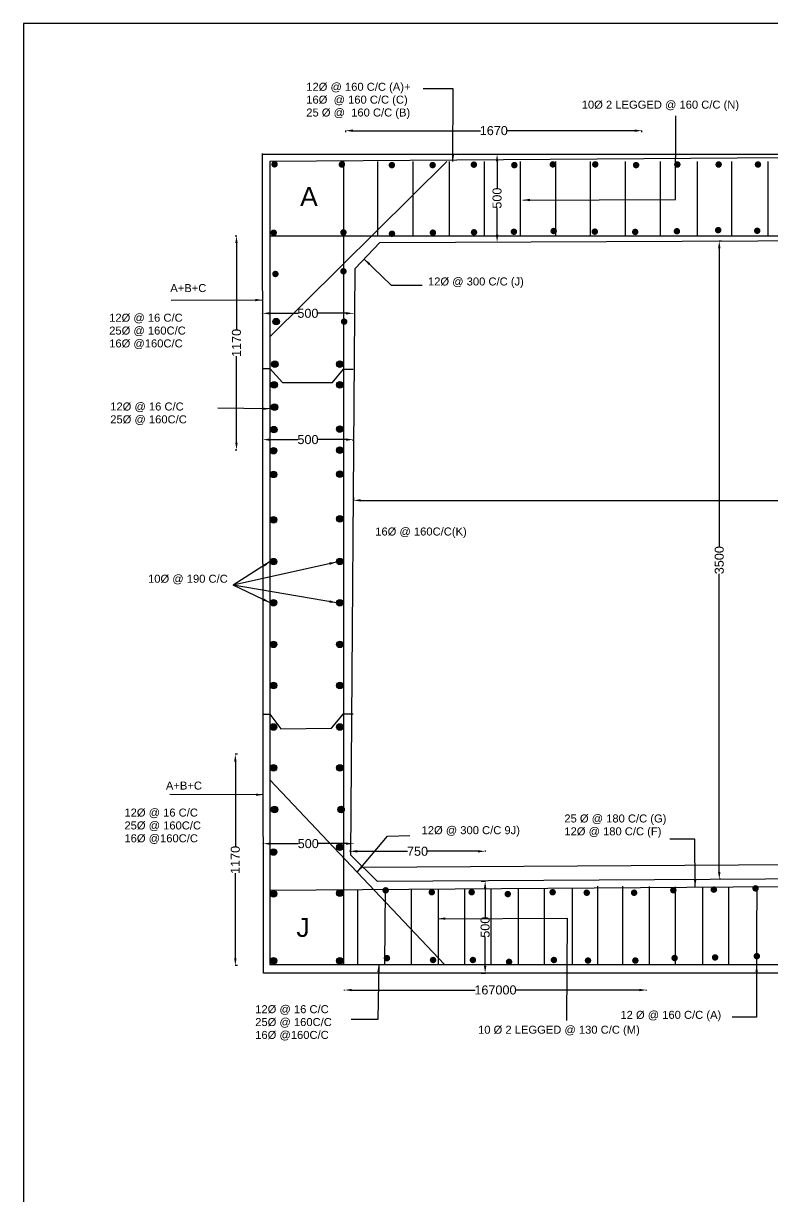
# Model space of a CAD drawing. Header units: metres. Extents: x 5124 to 2275406, y 2311 to 13259777.
# Drawn here: x 2248744 to 2252887, y 13253281 to 13259769 of the extents above; entities that cross this region are included whole.
import ezdxf

# ---------------------------------------------------------------- set-up
doc = ezdxf.new("R2010")
doc.units = ezdxf.units.M
doc.header["$MEASUREMENT"] = 0
doc.layers.add('TEXT', color=7, linetype='Continuous')
doc.styles.get("Standard").update_dxf_attribs({"font": 'arial.ttf'})
doc.dimstyles.new('ISO-25', dxfattribs={"dimtxt": 50, "dimasz": 40, "dimexe": 1.25, "dimexo": 0.625, "dimtad": 0, "dimlfac": 100, "dimtxsty": 'Standard', "dimcen": 0, "dimadec": 0, "dimazin": 0, "dimtfac": 1, "dimtmove": 0, "dimatfit": 3, "dimfxl": 1, "dimarcsym": 0})

# ---------------------------------------------------------------- blocks, each defined once
blk = doc.blocks.new('*D7')
at = {"color": 0, "lineweight": -2, "transparency": 16777216}
for p, q in [((2250067.5, 13257460.7), (2250067.5, 13257468.5)), ((2250107.5, 13257467.3), (2250261.7, 13257467.3)), ((2250527.5, 13257467.3), (2250373.2, 13257467.3)), ((2250567.5, 13257460.7), (2250567.5, 13257468.5))]:
    blk.add_line(p, q, dxfattribs=at)
at = {"color": 0, "transparency": 16777216}
for points in [[(2250107.5, 13257473.9), (2250107.5, 13257460.6), (2250067.5, 13257467.3)], [(2250527.5, 13257473.9), (2250527.5, 13257460.6), (2250567.5, 13257467.3)]]:
    blk.add_solid(points, dxfattribs=at)
at = {"layer": 'Defpoints', "color": 0, "transparency": 16777216}
for p in [(2250067.5, 13257460.1), (2250567.5, 13257467.3), (2250567.5, 13257460.1)]:
    blk.add_point(p, dxfattribs=at)
at = {"color": 0, "transparency": 16777216, "insert": (2250317.5, 13257467.3), "char_height": 50, "attachment_point": 5}
blk.add_mtext('500', dxfattribs=at)
blk = doc.blocks.new('*D8')
at = {"color": 0, "lineweight": -2, "transparency": 16777216}
for p, q in [((2250519.4, 13254421), (2250519.4, 13254424.6)), ((2250559.4, 13254423.3), (2251242.7, 13254423.3)), ((2252149.4, 13254423.3), (2251466.1, 13254423.3)), ((2252189.4, 13254421), (2252189.4, 13254424.6))]:
    blk.add_line(p, q, dxfattribs=at)
at = {"color": 0, "transparency": 16777216}
for points in [[(2250559.4, 13254430), (2250559.4, 13254416.6), (2250519.4, 13254423.3)], [(2252149.4, 13254430), (2252149.4, 13254416.6), (2252189.4, 13254423.3)]]:
    blk.add_solid(points, dxfattribs=at)
at = {"layer": 'Defpoints', "color": 0, "transparency": 16777216}
for p in [(2250519.4, 13254420.4), (2252189.4, 13254423.3), (2252189.4, 13254420.4)]:
    blk.add_point(p, dxfattribs=at)
at = {"color": 0, "transparency": 16777216, "insert": (2251354.4, 13254423.3), "char_height": 50, "attachment_point": 5}
blk.add_mtext('167000', dxfattribs=at)
blk = doc.blocks.new('*D9')
at = {"color": 0, "lineweight": -2, "transparency": 16777216}
for p, q in [((2251276.3, 13255024.8), (2251298.6, 13255024.8)), ((2251297.4, 13254984.8), (2251297.4, 13254826.5)), ((2251297.4, 13254556.7), (2251297.4, 13254715)), ((2251276.3, 13254516.7), (2251298.6, 13254516.7))]:
    blk.add_line(p, q, dxfattribs=at)
at = {"color": 0, "transparency": 16777216}
for points in [[(2251290.7, 13254984.8), (2251304, 13254984.8), (2251297.4, 13255024.8)], [(2251290.7, 13254556.7), (2251304, 13254556.7), (2251297.4, 13254516.7)]]:
    blk.add_solid(points, dxfattribs=at)
at = {"layer": 'Defpoints', "color": 0, "transparency": 16777216}
for p in [(2251275.7, 13255024.8), (2251297.4, 13255024.8), (2251275.7, 13254516.7)]:
    blk.add_point(p, dxfattribs=at)
at = {"color": 0, "transparency": 16777216, "insert": (2251297.4, 13254770.7), "char_height": 50, "attachment_point": 5, "rotation": 90}
blk.add_mtext('500', dxfattribs=at)
blk = doc.blocks.new('*D10')
at = {"color": 0, "lineweight": -2, "transparency": 16777216}
for p, q in [((2249928.3, 13255727.2), (2249914.5, 13255727.2)), ((2249915.7, 13255687.2), (2249915.7, 13255215.8)), ((2249915.7, 13254598.8), (2249915.7, 13255070.1)), ((2249928.3, 13254558.8), (2249914.5, 13254558.8))]:
    blk.add_line(p, q, dxfattribs=at)
at = {"color": 0, "transparency": 16777216}
for points in [[(2249909, 13255687.2), (2249922.4, 13255687.2), (2249915.7, 13255727.2)], [(2249909, 13254598.8), (2249922.4, 13254598.8), (2249915.7, 13254558.8)]]:
    blk.add_solid(points, dxfattribs=at)
at = {"layer": 'Defpoints', "color": 0, "transparency": 16777216}
for p in [(2249915.7, 13255727.2), (2249928.9, 13255727.2), (2249928.9, 13254558.8)]:
    blk.add_point(p, dxfattribs=at)
at = {"color": 0, "transparency": 16777216, "insert": (2249915.7, 13255143), "char_height": 50, "attachment_point": 5, "rotation": 90}
blk.add_mtext('1170', dxfattribs=at)
blk = doc.blocks.new('*D11')
at = {"color": 0, "lineweight": -2, "transparency": 16777216}
for p, q in [((2250070.5, 13255231.1), (2250070.5, 13255234.1)), ((2250110.5, 13255232.9), (2250263.2, 13255232.9)), ((2250527.5, 13255232.9), (2250374.8, 13255232.9)), ((2250567.5, 13255231.1), (2250567.5, 13255234.1))]:
    blk.add_line(p, q, dxfattribs=at)
at = {"color": 0, "transparency": 16777216}
for points in [[(2250110.5, 13255239.5), (2250110.5, 13255226.2), (2250070.5, 13255232.9)], [(2250527.5, 13255239.5), (2250527.5, 13255226.2), (2250567.5, 13255232.9)]]:
    blk.add_solid(points, dxfattribs=at)
at = {"layer": 'Defpoints', "color": 0, "transparency": 16777216}
for p in [(2250070.5, 13255230.5), (2250567.5, 13255232.9), (2250567.5, 13255230.5)]:
    blk.add_point(p, dxfattribs=at)
at = {"color": 0, "transparency": 16777216, "insert": (2250319, 13255232.9), "char_height": 50, "attachment_point": 5}
blk.add_mtext('500', dxfattribs=at)
blk = doc.blocks.new('*D12')
at = {"color": 0, "lineweight": -2, "transparency": 16777216}
for p, q in [((2250066.5, 13258165.4), (2250066.5, 13258167)), ((2250106.5, 13258165.8), (2250261.2, 13258165.8)), ((2250527.5, 13258165.8), (2250372.8, 13258165.8)), ((2250567.5, 13258165.4), (2250567.5, 13258167))]:
    blk.add_line(p, q, dxfattribs=at)
at = {"color": 0, "transparency": 16777216}
for points in [[(2250106.5, 13258172.5), (2250106.5, 13258159.1), (2250066.5, 13258165.8)], [(2250527.5, 13258172.5), (2250527.5, 13258159.1), (2250567.5, 13258165.8)]]:
    blk.add_solid(points, dxfattribs=at)
at = {"layer": 'Defpoints', "color": 0, "transparency": 16777216}
for p in [(2250066.5, 13258164.8), (2250567.5, 13258165.8), (2250567.5, 13258164.8)]:
    blk.add_point(p, dxfattribs=at)
at = {"color": 0, "transparency": 16777216, "insert": (2250317, 13258165.8), "char_height": 50, "attachment_point": 5}
blk.add_mtext('500', dxfattribs=at)
blk = doc.blocks.new('*D13')
at = {"color": 0, "lineweight": -2, "transparency": 16777216}
for p, q in [((2251362.9, 13259045.6), (2251362.2, 13259045.6)), ((2251363.5, 13259005.6), (2251363.5, 13258858.6)), ((2251363.5, 13258600), (2251363.5, 13258747)), ((2251362.9, 13258560), (2251362.2, 13258560))]:
    blk.add_line(p, q, dxfattribs=at)
at = {"color": 0, "transparency": 16777216}
for points in [[(2251356.8, 13259005.6), (2251370.2, 13259005.6), (2251363.5, 13259045.6)], [(2251356.8, 13258600), (2251370.2, 13258600), (2251363.5, 13258560)]]:
    blk.add_solid(points, dxfattribs=at)
at = {"layer": 'Defpoints', "color": 0, "transparency": 16777216}
for p in [(2251363.5, 13259045.6), (2251363.5, 13259045.6), (2251363.5, 13258560)]:
    blk.add_point(p, dxfattribs=at)
at = {"color": 0, "transparency": 16777216, "insert": (2251363.5, 13258802.8), "char_height": 50, "attachment_point": 5, "rotation": 90}
blk.add_mtext('500', dxfattribs=at)
blk = doc.blocks.new('*D16')
at = {"color": 0, "lineweight": -2, "transparency": 16777216}
for p, q in [((2249915.6, 13258594), (2249923.2, 13258594)), ((2249922, 13258554), (2249922, 13258075.1)), ((2249922, 13257450.5), (2249922, 13257929.4)), ((2249915.6, 13257410.5), (2249923.2, 13257410.5))]:
    blk.add_line(p, q, dxfattribs=at)
at = {"color": 0, "transparency": 16777216}
for points in [[(2249915.3, 13258554), (2249928.7, 13258554), (2249922, 13258594)], [(2249915.3, 13257450.5), (2249928.7, 13257450.5), (2249922, 13257410.5)]]:
    blk.add_solid(points, dxfattribs=at)
at = {"layer": 'Defpoints', "color": 0, "transparency": 16777216}
for p in [(2249915, 13258594), (2249922, 13258594), (2249915, 13257410.5)]:
    blk.add_point(p, dxfattribs=at)
at = {"color": 0, "transparency": 16777216, "insert": (2249922, 13258002.2), "char_height": 50, "attachment_point": 5, "rotation": 90}
blk.add_mtext('1170', dxfattribs=at)
blk = doc.blocks.new('*D17')
at = {"color": 0, "lineweight": -2, "transparency": 16777216}
for p, q in [((2250526.5, 13259167.1), (2250526.5, 13259177.2)), ((2250566.5, 13259176), (2251272.4, 13259176)), ((2252124, 13259176), (2251418.1, 13259176)), ((2252164, 13259167.1), (2252164, 13259177.2))]:
    blk.add_line(p, q, dxfattribs=at)
at = {"color": 0, "transparency": 16777216}
for points in [[(2250566.5, 13259182.7), (2250566.5, 13259169.3), (2250526.5, 13259176)], [(2252124, 13259182.7), (2252124, 13259169.3), (2252164, 13259176)]]:
    blk.add_solid(points, dxfattribs=at)
at = {"layer": 'Defpoints', "color": 0, "transparency": 16777216}
for p in [(2250526.5, 13259166.5), (2252164, 13259176), (2252164, 13259166.5)]:
    blk.add_point(p, dxfattribs=at)
at = {"color": 0, "transparency": 16777216, "insert": (2251345.2, 13259176), "char_height": 50, "attachment_point": 5}
blk.add_mtext('1670', dxfattribs=at)
blk = doc.blocks.new('*D28')
at = {"color": 0, "lineweight": -2, "transparency": 16777216}
for p, q in [((2250569.6, 13257146.9), (2250569.6, 13257130.2)), ((2250609.6, 13257131.5), (2252941, 13257131.5)), ((2255422.8, 13257131.5), (2253091.4, 13257131.5)), ((2255462.8, 13257146.3), (2255462.8, 13257130.2))]:
    blk.add_line(p, q, dxfattribs=at)
at = {"color": 0, "transparency": 16777216}
for points in [[(2250609.6, 13257138.2), (2250609.6, 13257124.8), (2250569.6, 13257131.5)], [(2255422.8, 13257138.2), (2255422.8, 13257124.8), (2255462.8, 13257131.5)]]:
    blk.add_solid(points, dxfattribs=at)
at = {"layer": 'Defpoints', "color": 0, "transparency": 16777216}
for p in [(2250569.6, 13257147.5), (2250569.6, 13257131.5), (2255462.8, 13257146.9)]:
    blk.add_point(p, dxfattribs=at)
at = {"color": 0, "transparency": 16777216, "insert": (2253016.2, 13257131.5), "char_height": 50, "attachment_point": 5}
blk.add_mtext('5000', dxfattribs=at)
blk = doc.blocks.new('*D29')
at = {"color": 0, "lineweight": -2, "transparency": 16777216}
for p, q in [((2252604.9, 13258565.6), (2252591.2, 13258565.6)), ((2252592.5, 13258525.6), (2252592.5, 13256875.8)), ((2252592.5, 13255075.6), (2252592.5, 13256725.4)), ((2252601.9, 13255035.6), (2252591.2, 13255035.6))]:
    blk.add_line(p, q, dxfattribs=at)
at = {"color": 0, "transparency": 16777216}
for points in [[(2252585.8, 13258525.6), (2252599.2, 13258525.6), (2252592.5, 13258565.6)], [(2252585.8, 13255075.6), (2252599.2, 13255075.6), (2252592.5, 13255035.6)]]:
    blk.add_solid(points, dxfattribs=at)
at = {"layer": 'Defpoints', "color": 0, "transparency": 16777216}
for p in [(2252605.5, 13258565.6), (2252592.5, 13255035.6), (2252602.5, 13255035.6)]:
    blk.add_point(p, dxfattribs=at)
at = {"color": 0, "transparency": 16777216, "insert": (2252592.5, 13256800.6), "char_height": 50, "attachment_point": 5, "rotation": 90}
blk.add_mtext('3500', dxfattribs=at)
blk = doc.blocks.new('*D48')
at = {"color": 0, "lineweight": -2, "transparency": 16777216}
for p, q in [((2250549.6, 13255195.9), (2250549.6, 13255189.2)), ((2250589.6, 13255190.5), (2250867.9, 13255190.5)), ((2251257.3, 13255190.5), (2250979, 13255190.5)), ((2251297.3, 13255195.9), (2251297.3, 13255189.2))]:
    blk.add_line(p, q, dxfattribs=at)
at = {"color": 0, "transparency": 16777216}
for points in [[(2250589.6, 13255197.2), (2250589.6, 13255183.8), (2250549.6, 13255190.5)], [(2251257.3, 13255197.2), (2251257.3, 13255183.8), (2251297.3, 13255190.5)]]:
    blk.add_solid(points, dxfattribs=at)
at = {"layer": 'Defpoints', "color": 0, "transparency": 16777216}
for p in [(2250549.6, 13255196.5), (2250549.6, 13255190.5), (2251297.3, 13255196.5)]:
    blk.add_point(p, dxfattribs=at)
at = {"color": 0, "transparency": 16777216, "insert": (2250923.4, 13255190.5), "char_height": 50, "attachment_point": 5}
blk.add_mtext('750', dxfattribs=at)

msp = doc.modelspace()

# ---------------------------------------------------------------- hatches: boundary and pattern name
h = msp.add_hatch(color=256)
edge = h.paths.add_edge_path()
edge.add_arc((2250132.5, 13258990), 18.02776, 0, 360)
h = msp.add_hatch(color=256)
edge = h.paths.add_edge_path()
edge.add_arc((2250505, 13258989), 18.02776, 0, 360)
h = msp.add_hatch(color=256)
edge = h.paths.add_edge_path()
edge.add_arc((2250781.5, 13258985.5), 18.02776, 0, 360)
h = msp.add_hatch(color=256)
edge = h.paths.add_edge_path()
edge.add_arc((2251007, 13258985.5), 18.02776, 0, 360)
h = msp.add_hatch(color=256)
edge = h.paths.add_edge_path()
edge.add_arc((2251235, 13258988), 18.02776, 0, 360)
h = msp.add_hatch(color=256)
edge = h.paths.add_edge_path()
edge.add_arc((2251459, 13258985.5), 18.02776, 0, 360)
h = msp.add_hatch(color=256)
edge = h.paths.add_edge_path()
edge.add_arc((2251672, 13258989.5), 18.02776, 0, 360)
h = msp.add_hatch(color=256)
edge = h.paths.add_edge_path()
edge.add_arc((2251906.5, 13258989.5), 18.02776, 0, 360)
h = msp.add_hatch(color=256)
edge = h.paths.add_edge_path()
edge.add_arc((2252132.5, 13258985.5), 18.02776, 0, 360)
h = msp.add_hatch(color=256)
edge = h.paths.add_edge_path()
edge.add_arc((2252360.5, 13258989), 18.02776, 0, 360)
h = msp.add_hatch(color=256)
edge = h.paths.add_edge_path()
edge.add_arc((2252589, 13258989), 18.02776, 0, 360)
h = msp.add_hatch(color=256)
edge = h.paths.add_edge_path()
edge.add_arc((2252806.5, 13258989), 18.02776, 0, 360)
h = msp.add_hatch(color=256)
edge = h.paths.add_edge_path()
edge.add_arc((2250128, 13258611.5), 18.02776, 0, 360)
h = msp.add_hatch(color=256)
edge = h.paths.add_edge_path()
edge.add_arc((2250513.65653, 13258613), 18.02776, 0, 360)
h = msp.add_hatch(color=256)
edge = h.paths.add_edge_path()
edge.add_arc((2250782, 13258606), 18.02776, 0, 360)
h = msp.add_hatch(color=256)
edge = h.paths.add_edge_path()
edge.add_arc((2251008.5, 13258612), 18.02776, 0, 360)
h = msp.add_hatch(color=256)
edge = h.paths.add_edge_path()
edge.add_arc((2251236, 13258614), 18.02776, 0, 360)
h = msp.add_hatch(color=256)
edge = h.paths.add_edge_path()
edge.add_arc((2251456.5, 13258617), 18.02776, 0, 360)
h = msp.add_hatch(color=256)
edge = h.paths.add_edge_path()
edge.add_arc((2251676.5, 13258621), 18.02776, 0, 360)
h = msp.add_hatch(color=256)
edge = h.paths.add_edge_path()
edge.add_arc((2251904, 13258617.5), 18.02776, 0, 360)
h = msp.add_hatch(color=256)
edge = h.paths.add_edge_path()
edge.add_arc((2252127.5, 13258616), 18.02776, 0, 360)
h = msp.add_hatch(color=256)
edge = h.paths.add_edge_path()
edge.add_arc((2252358, 13258620), 18.02776, 0, 360)
h = msp.add_hatch(color=256)
edge = h.paths.add_edge_path()
edge.add_arc((2252586.5, 13258626), 18.02776, 0, 360)
h = msp.add_hatch(color=256)
edge = h.paths.add_edge_path()
edge.add_arc((2252802.5, 13258622.5), 18.02776, 0, 360)
h = msp.add_hatch(color=256)
edge = h.paths.add_edge_path()
edge.add_arc((2250513.65653, 13258398.5), 18.02776, 0, 360)
h = msp.add_hatch(color=256)
edge = h.paths.add_edge_path()
edge.add_arc((2250137.5, 13258383.5), 18.02776, 0, 360)
h = msp.add_hatch(color=256)
edge = h.paths.add_edge_path()
edge.add_arc((2250141.5, 13258120), 18.02776, 0, 360)
h = msp.add_hatch(color=256)
edge = h.paths.add_edge_path()
edge.add_arc((2250517.5, 13258120), 18.02776, 0, 360)
h = msp.add_hatch(color=256)
edge = h.paths.add_edge_path()
edge.add_arc((2250134, 13257885), 18.02776, 0, 360)
h = msp.add_hatch(color=256)
edge = h.paths.add_edge_path()
edge.add_arc((2250493, 13257885), 18.02776, 0, 360)
h = msp.add_hatch(color=256)
edge = h.paths.add_edge_path()
edge.add_arc((2250130, 13257770.5), 18.02776, 0, 360)
h = msp.add_hatch(color=256)
edge = h.paths.add_edge_path()
edge.add_arc((2250493.5, 13257770.5), 18.02776, 0, 360)
h = msp.add_hatch(color=256)
edge = h.paths.add_edge_path()
edge.add_arc((2250132, 13257647), 18.02776, 0, 360)
h = msp.add_hatch(color=256)
edge = h.paths.add_edge_path()
edge.add_arc((2250129, 13257522.5), 18.02776, 0, 360)
h = msp.add_hatch(color=256)
edge = h.paths.add_edge_path()
edge.add_arc((2250493, 13257526), 18.02776, 0, 360)
h = msp.add_hatch(color=256)
edge = h.paths.add_edge_path()
edge.add_arc((2250127.5, 13257406), 18.02776, 0, 360)
h = msp.add_hatch(color=256)
edge = h.paths.add_edge_path()
edge.add_arc((2250493, 13257409), 18.02776, 0, 360)
h = msp.add_hatch(color=256)
edge = h.paths.add_edge_path()
edge.add_arc((2250127, 13257275), 18.02776, 0, 360)
h = msp.add_hatch(color=256)
edge = h.paths.add_edge_path()
edge.add_arc((2250494, 13257276), 18.02776, 0, 360)
h = msp.add_hatch(color=256)
edge = h.paths.add_edge_path()
edge.add_arc((2250494, 13257029), 18.02776, 0, 360)
h = msp.add_hatch(color=256)
edge = h.paths.add_edge_path()
edge.add_arc((2250127, 13257024), 18.02776, 0, 360)
h = msp.add_hatch(color=256)
edge = h.paths.add_edge_path()
edge.add_arc((2250126.5, 13256792.5), 18.02776, 0, 360)
h = msp.add_hatch(color=256)
edge = h.paths.add_edge_path()
edge.add_arc((2250493.5, 13256794), 18.02776, 0, 360)
h = msp.add_hatch(color=256)
edge = h.paths.add_edge_path()
edge.add_arc((2250126.5, 13256565.5), 18.02776, 0, 360)
h = msp.add_hatch(color=256)
edge = h.paths.add_edge_path()
edge.add_arc((2250494, 13256565.5), 18.02776, 0, 360)
h = msp.add_hatch(color=256)
edge = h.paths.add_edge_path()
edge.add_arc((2250126.5, 13256335), 18.02776, 0, 360)
h = msp.add_hatch(color=256)
edge = h.paths.add_edge_path()
edge.add_arc((2250494, 13256335), 18.02776, 0, 360)
h = msp.add_hatch(color=256)
edge = h.paths.add_edge_path()
edge.add_arc((2250126.5, 13256107.5), 18.02776, 0, 360)
h = msp.add_hatch(color=256)
edge = h.paths.add_edge_path()
edge.add_arc((2250494, 13256107.5), 18.02776, 0, 360)
h = msp.add_hatch(color=256)
edge = h.paths.add_edge_path()
edge.add_arc((2250126.5, 13255878), 18.02776, 0, 360)
h = msp.add_hatch(color=256)
edge = h.paths.add_edge_path()
edge.add_arc((2250494, 13255878), 18.02776, 0, 360)
h = msp.add_hatch(color=256)
edge = h.paths.add_edge_path()
edge.add_arc((2250126.5, 13255652.5), 18.02776, 0, 360)
h = msp.add_hatch(color=256)
edge = h.paths.add_edge_path()
edge.add_arc((2250494, 13255652.5), 18.02776, 0, 360)
h = msp.add_hatch(color=256)
edge = h.paths.add_edge_path()
edge.add_arc((2250132.72428, 13255421.96571), 18.02776, 0, 360)
h = msp.add_hatch(color=256)
edge = h.paths.add_edge_path()
edge.add_arc((2250500.22428, 13255421.96571), 18.02776, 0, 360)
h = msp.add_hatch(color=256)
edge = h.paths.add_edge_path()
edge.add_arc((2250494, 13255213), 18.02776, 0, 360)
h = msp.add_hatch(color=256)
edge = h.paths.add_edge_path()
edge.add_arc((2250126.5, 13255186.5), 18.02776, 0, 360)
h = msp.add_hatch(color=256)
edge = h.paths.add_edge_path()
edge.add_arc((2250126.5, 13254955.5), 18.02776, 0, 360)
h = msp.add_hatch(color=256)
edge = h.paths.add_edge_path()
edge.add_arc((2250494, 13254959), 18.02776, 0, 360)
h = msp.add_hatch(color=256)
edge = h.paths.add_edge_path()
edge.add_arc((2250747.22382, 13254974.70806), 18.02776, 0, 360)
h = msp.add_hatch(color=256)
edge = h.paths.add_edge_path()
edge.add_arc((2251002.24305, 13254964.38382), 18.02776, 0, 360)
h = msp.add_hatch(color=256)
edge = h.paths.add_edge_path()
edge.add_arc((2251222.79899, 13254964.38382), 18.02776, 0, 360)
h = msp.add_hatch(color=256)
edge = h.paths.add_edge_path()
edge.add_arc((2251422.6759, 13254954.05958), 18.02776, 0, 360)
h = msp.add_hatch(color=256)
edge = h.paths.add_edge_path()
edge.add_arc((2251670.803, 13254964.38382), 18.02776, 0, 360)
h = msp.add_hatch(color=256)
edge = h.paths.add_edge_path()
edge.add_arc((2251859.36285, 13254961.40835), 18.02776, 0, 360)
h = msp.add_hatch(color=256)
edge = h.paths.add_edge_path()
edge.add_arc((2252121.27154, 13254961.40835), 18.02776, 0, 360)
h = msp.add_hatch(color=256)
edge = h.paths.add_edge_path()
edge.add_arc((2252338.38142, 13254975.17401), 18.02776, 0, 360)
h = msp.add_hatch(color=256)
edge = h.paths.add_edge_path()
edge.add_arc((2252562.38343, 13254978.61542), 18.02776, 0, 360)
h = msp.add_hatch(color=256)
edge = h.paths.add_edge_path()
edge.add_arc((2252793.27756, 13254985.49921), 18.02776, 0, 360)
h = msp.add_hatch(color=256)
edge = h.paths.add_edge_path()
edge.add_arc((2250126.5, 13254584.5), 18.02776, 0, 360)
h = msp.add_hatch(color=256)
edge = h.paths.add_edge_path()
edge.add_arc((2250493.5, 13254584.5), 18.02776, 0, 360)
h = msp.add_hatch(color=256)
edge = h.paths.add_edge_path()
edge.add_arc((2250754.22382, 13254599.70806), 18.02776, 0, 360)
h = msp.add_hatch(color=256)
edge = h.paths.add_edge_path()
edge.add_arc((2251009.24305, 13254589.38382), 18.02776, 0, 360)
h = msp.add_hatch(color=256)
edge = h.paths.add_edge_path()
edge.add_arc((2251229.79899, 13254589.38382), 18.02776, 0, 360)
h = msp.add_hatch(color=256)
edge = h.paths.add_edge_path()
edge.add_arc((2251429.6759, 13254579.05958), 18.02776, 0, 360)
h = msp.add_hatch(color=256)
edge = h.paths.add_edge_path()
edge.add_arc((2251677.803, 13254589.38382), 18.02776, 0, 360)
h = msp.add_hatch(color=256)
edge = h.paths.add_edge_path()
edge.add_arc((2251866.36285, 13254586.40835), 18.02776, 0, 360)
h = msp.add_hatch(color=256)
edge = h.paths.add_edge_path()
edge.add_arc((2252128.27154, 13254586.40835), 18.02776, 0, 360)
h = msp.add_hatch(color=256)
edge = h.paths.add_edge_path()
edge.add_arc((2252345.38142, 13254600.17401), 18.02776, 0, 360)
h = msp.add_hatch(color=256)
edge = h.paths.add_edge_path()
edge.add_arc((2252569.38343, 13254603.61542), 18.02776, 0, 360)
h = msp.add_hatch(color=256)
edge = h.paths.add_edge_path()
edge.add_arc((2252800.27756, 13254610.49921), 18.02776, 0, 360)

# ---------------------------------------------------------------- linework, layer by layer
for points in [[(2250068.62736, 13259045.63738), (2250062.01784, 13259045.63738), (2271509.41365, 13259045.63738), (2271509.41365, 13254516.6813), (2250071.46515, 13254516.6813), (2250065.3226, 13259045.63738)], [(2255793.69469, 13259045.63738), (2250106.56027, 13259006.11693), (2250106.56027, 13254563.81577), (2271459.2675, 13254563.81577), (2271466.73913, 13258594.53868)], [(2250106.56027, 13258035.1032), (2251085.02097, 13259006.11693)], [(2250112.66689, 13258594.53868), (2271466.73913, 13258594.53868), (2271466.73913, 13259006.11693), (2255793.69469, 13259045.63738)], [(2250513.65653, 13259006.11693), (2250513.65653, 13254563.81577)], [(2250701.99199, 13259006.11693), (2250701.99199, 13258594.53868)], [(2250897.90684, 13259006.11693), (2250897.90684, 13258594.53868)], [(2251097.59343, 13259006.11693), (2251097.59343, 13258594.53868)], [(2251292.25103, 13259006.11693), (2251292.25103, 13258594.53868)], [(2251491.93762, 13259006.11693), (2251491.93762, 13258594.53868)], [(2251686.59523, 13259006.11693), (2251686.59523, 13258594.53868)], [(2251878.48689, 13259006.11693), (2251878.48689, 13258594.53868)], [(2252071.20475, 13259006.11693), (2252071.20475, 13258594.53868)], [(2252265.9342, 13259006.11693), (2252265.9342, 13258594.53868)], [(2252470.72161, 13259006.11693), (2252470.72161, 13258594.53868)], [(2252659.41628, 13259006.11693), (2252659.41628, 13258594.53868)], [(2252860.18051, 13259006.11693), (2252860.18051, 13258594.53868)], [(2250579, 13258413), (2250714.5, 13258557), (2255316, 13258578), (2255472.5, 13258422.5), (2255448, 13255203), (2255299.5, 13255052), (2250702, 13255024), (2250555, 13255170), (2250579, 13258413)], [(2250066.93064, 13257860.01519), (2250106.56027, 13257860.01519), (2250176.75052, 13257783.27457), (2250452.51845, 13257783.27457), (2250513.65653, 13257857.58751), (2250567.46666, 13257857.58751)], [(2250106.56027, 13257462.39681), (2250107.24907, 13257462.39681)], [(2250069.52276, 13255948.81967), (2250106.56027, 13255948.81967), (2250167.69835, 13255868.73014), (2250448.35158, 13255871.18113), (2250513.65653, 13255950.45407), (2250567.46666, 13255950.45407)], [(2251073.2747, 13254563.81577), (2250106.56027, 13255586.50339)], [(2255367.19872, 13255131.00013), (2250622.11289, 13255101.14157)], [(2250106.56027, 13254976.46724), (2255485.99271, 13255014.76944)], [(2250590.77183, 13254979.91488), (2250590.57974, 13254563.81577)], [(2250741.89555, 13254563.81577), (2250745.35347, 13254981.01552)], [(2250888.04419, 13254982.0315), (2250887.87365, 13254563.81577)], [(2251037.31823, 13254983.09435), (2251037.08645, 13254736.89182), (2251037.08645, 13254563.81577)], [(2251183.88459, 13254984.13792), (2251183.50173, 13254736.89182), (2251183.50173, 13254563.81577)], [(2251328.73136, 13254985.16924), (2251328.3724, 13254736.89182), (2251328.3724, 13254563.81577)], [(2251480.1015, 13254986.24702), (2251479.8885, 13254736.89182), (2251479.8885, 13254563.81577)], [(2251623.42122, 13254987.26747), (2251623.21455, 13254736.89182), (2251623.21455, 13254563.81577)], [(2251779.03853, 13254988.37548), (2251778.75384, 13254736.89182), (2251778.75384, 13254563.81577)], [(2251919.26238, 13254998.0355), (2251919.0625, 13254736.89182), (2251919.0625, 13254563.81577)], [(2252057.76674, 13254996.96823), (2252057.57509, 13254736.89182), (2252057.57509, 13254563.81577)], [(2252204.17333, 13254995.84007), (2252203.99037, 13254736.89182), (2252203.99037, 13254563.81577)], [(2252349.03539, 13254994.72381), (2252348.86103, 13254736.89182), (2252348.86103, 13254563.81577)], [(2252500.5425, 13254993.55635), (2252500.37714, 13254736.89182), (2252500.37714, 13254563.81577)], [(2252643.86004, 13254992.452), (2252643.70318, 13254736.89182), (2252643.70318, 13254563.81577)], [(2252799.3901, 13254991.25353), (2252799.24248, 13254736.89182), (2252799.24248, 13254563.81577)]]:
    msp.add_lwpolyline(points)
for centre in [(2250141.5, 13258120), (2250134, 13257885), (2250493, 13257885), (2250130, 13257770.5), (2250493.5, 13257770.5), (2250132, 13257647), (2250129, 13257522.5), (2250493, 13257526), (2250127.5, 13257406), (2250493, 13257409), (2250127, 13257275), (2250494, 13257276), (2250494, 13257029), (2250127, 13257024), (2250126.5, 13256792.5), (2250493.5, 13256794), (2250126.5, 13256565.5), (2250494, 13256565.5), (2250126.5, 13256335), (2250494, 13256335), (2250126.5, 13256107.5), (2250494, 13256107.5), (2250126.5, 13255878), (2250494, 13255878), (2250126.5, 13255652.5), (2250494, 13255652.5), (2250132.72428, 13255421.96571), (2250500.22428, 13255421.96571), (2250494, 13255213), (2250126.5, 13255186.5), (2250126.5, 13254955.5), (2250494, 13254959), (2250126.5, 13254584.5), (2250493.5, 13254584.5)]:
    msp.add_circle(centre, 18.02776)
at = {"layer": 'TEXT'}
msp.add_lwpolyline([(2275406.27364, 13259768.93491), (2248743.70021, 13259768.93491), (2248743.70021, 13246793.52053), (2275406.27364, 13246793.52053)], close=True, dxfattribs=at)

# ---------------------------------------------------------------- texts
for s, height, p in [('12Ø @ 160 C/C (A)+', 44.2751593, (2250308.01762, 13259396.57935)), ('16Ø  @ 160 C/C (C)', 44.2751593, (2250308.01762, 13259325.4552)), ('10Ø 2 LEGGED @ 160 C/C (N)', 44.2751593, (2251831.72856, 13259297.7799)), ('25 Ø @  160 C/C (B)', 44.2751593, (2250308.01762, 13259254.33105)), ('A', 105.25299, (2250273.78194, 13258758.8388)), ('12Ø @ 300 C/C (J)', 44.2751593, (2250981.24567, 13258319.88836)), ('A+B+C', 44.275159, (2249555.87507, 13258283.37101)), ('12Ø @ 16 C/C', 44.2751593, (2249217.89962, 13258119.49032)), ('25Ø @ 160C/C', 44.2751593, (2249217.89962, 13258048.36617)), ('16Ø @160C/C', 44.2751593, (2249217.89962, 13257977.24202)), ('12Ø @ 16 C/C', 44.2751593, (2249223.70753, 13257628.42905)), ('25Ø @ 160C/C', 44.2751593, (2249223.70753, 13257557.3049)), ('16Ø @ 160C/C(K)', 44.2751593, (2250689.38842, 13256936.98304)), ('10Ø @ 190 C/C ', 44.2751593, (2249432.84676, 13256675.92456)), ('A+B+C', 44.275159, (2249531.72017, 13255531.75319)), ('12Ø @ 16 C/C', 44.2751593, (2249302.19662, 13255382.58764)), ('25 Ø @ 180 C/C (G)', 44.2751593, (2251735.52203, 13255349.97959)), ('25Ø @ 160C/C', 44.2751593, (2249302.19662, 13255311.46349)), ('12Ø @ 300 C/C 9J)', 44.2751593, (2250945.96622, 13255285.17431)), ('12Ø @ 180 C/C (F)', 44.2751593, (2251735.52203, 13255278.85544)), ('16Ø @160C/C', 44.2751593, (2249302.19662, 13255240.33934)), ('J', 105.25299, (2250253.38363, 13254717.19764)), ('12Ø @ 16 C/C', 44.2751593, (2250025.74874, 13254295.19118)), ('25Ø @ 160C/C', 44.2751593, (2250025.74874, 13254224.06703)), ('12 Ø @ 160 C/C (A)', 44.2751593, (2252045.71573, 13254263.86976)), ('16Ø @160C/C', 44.2751593, (2250025.74874, 13254152.94289)), ('10 Ø 2 LEGGED @ 130 C/C (M)', 44.2751593, (2251258.3199, 13254181.72528))]:
    msp.add_text(s, height=height, dxfattribs=at).set_placement(p)

# ---------------------------------------------------------------- dimensions: what is measured, and where the dimension line sits
for base, p1, p2, text, picture, middle in [((2252164, 13259176), (2250526.5, 13259166.5), (2252164, 13259166.5), '1670', '*D17', (2251345.25, 13259176)), ((2250567.46666, 13258165.79713), (2250066.51731, 13258164.76829), (2250567.46666, 13258164.76829), '500', '*D12', (2250316.99199, 13258165.79713)), ((2250567.46666, 13257467.25528), (2250067.47306, 13257460.08734), (2250567.46666, 13257460.08734), '500', '*D7', (2250317.46986, 13257467.25528)), ((2250569.63451, 13257131.5), (2255462.79272, 13257146.88362), (2250569.63451, 13257147.4879), '5000', '*D28', (2253016.21361, 13257131.5)), ((2250567.46666, 13255232.87351), (2250070.49701, 13255230.49372), (2250567.46666, 13255230.49372), '500', '*D11', (2250318.98184, 13255232.87351)), ((2250549.55611, 13255190.5), (2251297.30303, 13255196.5), (2250549.55611, 13255196.5), '750', '*D48', (2250923.42957, 13255190.5))]:
    dim = msp.add_linear_dim(base=base, p1=p1, p2=p2, text=text, dimstyle='ISO-25')
    dim.commit()
    dim.dimension.update_dxf_attribs({"geometry": picture, "text_midpoint": middle})
for base, p1, p2, text, picture, middle in [((2251363.5, 13259045.63738), (2251363.50246, 13258559.96187), (2251363.50246, 13259045.63738), '500', '*D13', (2251363.5, 13258802.79962)), ((2249922, 13258594), (2249915, 13257410.5), (2249915, 13258594), '1170', '*D16', (2249922, 13258002.25)), ((2252592.5, 13255035.57444), (2252605.47887, 13258565.62992), (2252602.48128, 13255035.57444), '3500', '*D29', (2252592.5, 13256800.60218)), ((2249915.7017, 13255727.20547), (2249928.88733, 13254558.76688), (2249928.88733, 13255727.20547), '1170', '*D10', (2249915.7017, 13255142.98618)), ((2251297.36532, 13255024.79005), (2251275.65043, 13254516.6813), (2251275.65043, 13255024.79005), '500', '*D9', (2251297.36532, 13254770.73567))]:
    dim = msp.add_linear_dim(base=base, p1=p1, p2=p2, angle=90, text=text, dimstyle='ISO-25')
    dim.commit()
    dim.dimension.update_dxf_attribs({"geometry": picture, "text_midpoint": middle})
dim = msp.add_linear_dim(base=(2252189.41968, 13254423.3143), p1=(2250519.41968, 13254420.35549), p2=(2252189.41968, 13254420.35549), dimstyle='ISO-25')
dim.commit()
dim.dimension.update_dxf_attribs({"geometry": '*D8', "text_midpoint": (2251354.41968, 13254423.3143)})

# ---------------------------------------------------------------- leaders
for points in [[(2251119.5, 13259006.11693), (2251120.5, 13259406.5), (2250955, 13259406.5)], [(2251505, 13258792.5), (2252351, 13258795.5), (2252351.5, 13259258)], [(2250628.71178, 13258465.83023), (2250777.5, 13258321), (2250948.5, 13258321.5)], [(2250066.41596, 13258239.49107), (2249561.5, 13258236)], [(2250106.56027, 13257637.5), (2249819, 13257642)], [(2250108.47224, 13256792.5), (2249903, 13256662.5)], [(2250475.90329, 13256790.08134), (2249903, 13256662.5)], [(2250475.97224, 13256565.5), (2249903, 13256662.5)], [(2250108.47224, 13256565.5), (2249903, 13256662.5)], [(2250070.12674, 13255503.50221), (2249553.5, 13255504)], [(2250589.91748, 13255075.15958), (2250757.5, 13255273.5), (2250880.5, 13255277.5)], [(2252458.9771, 13254993.21673), (2252457.5, 13255257), (2252319.5, 13255257)], [(2251037.16281, 13254817.99891), (2251751, 13254821.5), (2251748, 13254254.5)], [(2250708.5, 13254563.81577), (2250703.5, 13254260), (2250556, 13254261)], [(2252799.24248, 13254563.81577), (2252799, 13254274), (2252663, 13254274)]]:
    msp.add_leader(points, dimstyle='ISO-25', override={"dimgap": 0.625, "dimtad": 0})

doc.saveas('drawing.dxf')
